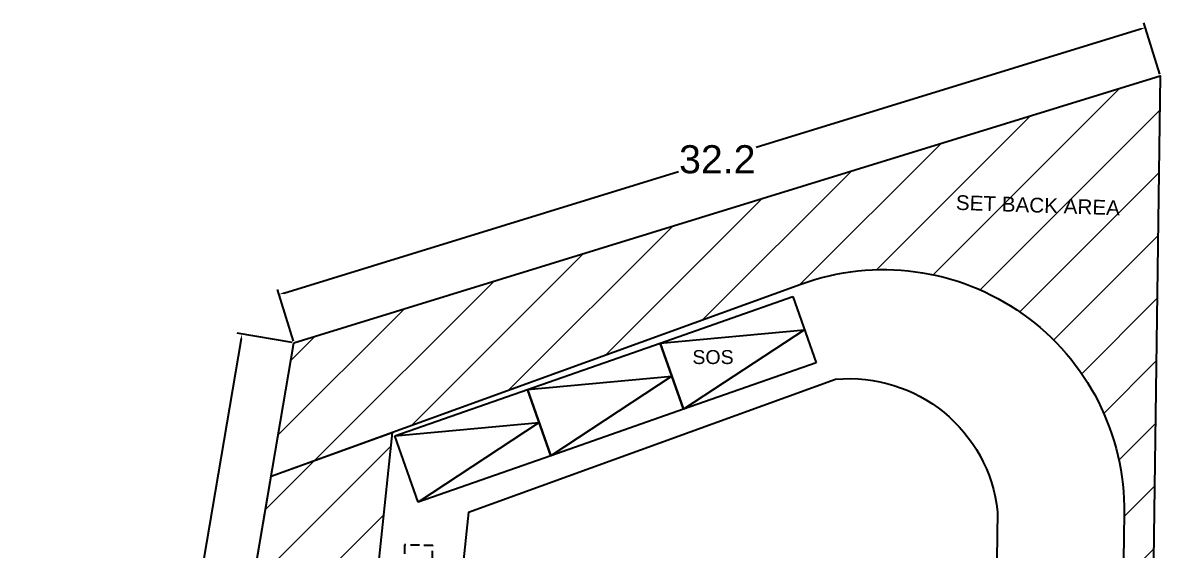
# Model space of a CAD drawing. Header units: metres. Extents: x 15463 to 32022, y 1223 to 33962.
# Drawn here: x 29438.38 to 29478.85, y 4389.2 to 4407.94 of the extents above; entities that cross this region are included whole.
import ezdxf

# ---------------------------------------------------------------- set-up
doc = ezdxf.new("R2010")
doc.units = ezdxf.units.M
doc.header["$LTSCALE"] = 0.1
doc.linetypes.add('HIDDEN2', pattern=[4.7625, 3.175, -1.5875])
doc.layers.add('text', color=7, linetype='Continuous', lineweight=5)
doc.styles.get("Standard").update_dxf_attribs({"font": 'arial.ttf'})
doc.dimstyles.get("Standard").update_dxf_attribs({"dimtxt": 0.1, "dimasz": 0.18, "dimexe": 0.18, "dimexo": 0.0625, "dimgap": 0.09, "dimtad": 0, "dimtih": 1, "dimtoh": 1, "dimdec": 1, "dimzin": 0, "dimdsep": 46, "dimtxsty": 'Standard', "dimcen": 0.09, "dimadec": 0, "dimazin": 0, "dimtfac": 1, "dimtdec": 1, "dimtofl": 0, "dimtmove": 0, "dimatfit": 3, "dimfxl": 1, "dimtolj": 1, "dimtzin": 0, "dimarcsym": 0})
pattern_1 = [(45, (331.8725, 311.119), (-1.100081375, 1.100081375), [])]

# ---------------------------------------------------------------- blocks, each defined once
blk = doc.blocks.new('*D324')
at = {"color": 0, "lineweight": -2, "transparency": 16777216}
for p, q in [((29478.144, 4407.714), (29464.473, 4403.499)), ((29478.827, 4406.108), (29478.263, 4407.939)), ((29447.67, 4398.318), (29461.706, 4402.646)), ((29448.01, 4396.606), (29447.445, 4398.437))]:
    blk.add_line(p, q, dxfattribs=at)
at = {"color": 0, "transparency": 16777216}
for points in [[(29478.135, 4407.743), (29478.153, 4407.685), (29478.316, 4407.767)], [(29447.661, 4398.346), (29447.679, 4398.289), (29447.498, 4398.265)]]:
    blk.add_solid(points, dxfattribs=at)
at = {"layer": 'Defpoints', "color": 0, "transparency": 16777216}
for p in [(29478.316, 4407.767), (29478.846, 4406.048), (29448.028, 4396.546)]:
    blk.add_point(p, dxfattribs=at)
at = {"color": 0, "transparency": 16777216, "insert": (29463.089, 4403.072), "char_height": 1, "attachment_point": 5}
blk.add_mtext('\\A1;32.2', dxfattribs=at)
blk = doc.blocks.new('*D323')
at = {"color": 0, "lineweight": -2, "transparency": 16777216}
for p, q in [((29447.966, 4396.557), (29446.008, 4396.89)), ((29446.155, 4396.682), (29442.375, 4374.464)), ((29438.59, 4352.218), (29442.171, 4373.267)), ((29440.341, 4351.738), (29438.382, 4352.071))]:
    blk.add_line(p, q, dxfattribs=at)
at = {"color": 0, "transparency": 16777216}
for points in [[(29446.126, 4396.687), (29446.185, 4396.677), (29446.185, 4396.86)], [(29438.56, 4352.223), (29438.619, 4352.213), (29438.56, 4352.041)]]:
    blk.add_solid(points, dxfattribs=at)
at = {"layer": 'Defpoints', "color": 0, "transparency": 16777216}
for p in [(29448.028, 4396.546), (29438.56, 4352.041), (29440.402, 4351.727)]:
    blk.add_point(p, dxfattribs=at)
at = {"color": 0, "transparency": 16777216, "insert": (29442.273, 4373.866), "char_height": 1, "attachment_point": 5}
blk.add_mtext('\\A1;45.5', dxfattribs=at)

msp = doc.modelspace()

# ---------------------------------------------------------------- hatches: boundary and pattern name
at = {"layer": 'text'}
h = msp.add_hatch(dxfattribs=at)
h.set_pattern_fill('ANSI31', color=256, scale=0.49)
h.set_pattern_definition(pattern_1)
h.paths.add_polyline_path([(29478.846, 4406.048), (29448.028, 4396.546), (29447.219, 4391.794), (29451.523, 4393.355), (29466.06, 4398.629, -0.525377), (29477.558, 4390.479), (29477.137, 4360.843, -0.426651), (29470.189, 4354.37), (29440.732, 4353.666), (29440.402, 4351.727), (29478.114, 4353.104), (29478.25, 4362.98)])
at = {"layer": 'text', "true_color": 0x58ba48}
h = msp.add_hatch(dxfattribs=at)
h.set_pattern_fill('ANSI31', color=85, scale=0.49)
h.set_pattern_definition(pattern_1)
h.paths.add_polyline_path([(29451.523, 4393.355), (29447.219, 4391.794), (29440.732, 4353.666), (29447.374, 4353.825)])
h.paths.add_polyline_path([(29445.768, 4364.426), (29445.344, 4362.007), (29442.344, 4361.985), (29442.768, 4364.449)], flags=16)
h.paths.add_polyline_path([(29446.688, 4361.897), (29445.853, 4353.94), (29440.855, 4353.806), (29442.219, 4361.689)], flags=16)
h.paths.add_polyline_path([(29445.28, 4371.779), (29447.157, 4371.779), (29447.157, 4372.894), (29445.28, 4372.894)], flags=24)
h.paths.add_polyline_path([(29443.668, 4362.981), (29444.271, 4362.981), (29444.271, 4363.251), (29443.668, 4363.251)], flags=8)
h.paths.add_polyline_path([(29441.751, 4357.274), (29446.301, 4357.274), (29446.301, 4358.022), (29441.751, 4358.022)], flags=8)

# ---------------------------------------------------------------- linework, layer by layer
for p, q in [((29461.06, 4396.538), (29465.779, 4398.192)), ((29465.779, 4398.192), (29466.606, 4395.833)), ((29461.06, 4396.538), (29466.192, 4397.012)), ((29466.192, 4397.012), (29461.887, 4394.179)), ((29456.342, 4394.884), (29461.06, 4396.538)), ((29461.06, 4396.538), (29461.887, 4394.179)), ((29461.887, 4394.179), (29461.06, 4396.538)), ((29466.606, 4395.833), (29461.887, 4394.179)), ((29456.342, 4394.884), (29461.474, 4395.358)), ((29461.474, 4395.358), (29457.169, 4392.525)), ((29451.623, 4393.23), (29456.342, 4394.884)), ((29456.342, 4394.884), (29457.169, 4392.525)), ((29457.169, 4392.525), (29456.342, 4394.884)), ((29461.887, 4394.179), (29457.169, 4392.525)), ((29451.623, 4393.23), (29456.755, 4393.704)), ((29456.755, 4393.704), (29452.45, 4390.871)), ((29452.45, 4390.871), (29451.623, 4393.23)), ((29457.169, 4392.525), (29452.45, 4390.871))]:
    msp.add_line(p, q)
for points in [[(29448.028, 4396.546), (29478.846, 4406.048), (29478.25, 4362.98)], [(29478.25, 4362.98), (29478.114, 4353.104), (29440.402, 4351.727), (29448.028, 4396.546)], [(29454.241, 4390.512), (29467.294, 4395.247)]]:
    msp.add_lwpolyline(points)
at = {"color": 8}
for points in [[(29447.219, 4391.794), (29466.06, 4398.629, -0.525946), (29477.558, 4390.464), (29477.137, 4360.843, -0.426651), (29470.189, 4354.37), (29440.732, 4353.666)], [(29467.294, 4395.247, -0.410228), (29473.059, 4390.532), (29472.637, 4360.907, -0.33266), (29470.276, 4357.973)]]:
    msp.add_lwpolyline(points, format="xyb", dxfattribs=at)
for points in [[(29454.241, 4390.512), (29467.294, 4395.247)], [(29454.241, 4390.512), (29450.777, 4357.507)]]:
    msp.add_lwpolyline(points, dxfattribs=at)
at = {"color": 114, "true_color": 0x139b48}
msp.add_lwpolyline([(29447.219, 4391.794), (29451.523, 4393.355), (29447.374, 4353.825), (29440.732, 4353.666), (29447.219, 4391.794)], dxfattribs=at)
at = {"linetype": 'HIDDEN2'}
msp.add_lwpolyline([(29452.967, 4389.325), (29451.967, 4389.353), (29451.953, 4388.854), (29452.953, 4388.826)], close=True, dxfattribs=at)

# ---------------------------------------------------------------- texts
at = {"layer": 'text'}
msp.add_text('SET BACK AREA', height=0.52591, rotation=358.0926, dxfattribs=at).set_placement((29471.568, 4401.279))
msp.add_text('SOS', height=0.4979, dxfattribs=at).set_placement((29462.202, 4395.789))

# ---------------------------------------------------------------- dimensions: what is measured, and where the dimension line sits
for base, p2, angle, picture, middle in [((29478.316, 4407.767), (29478.846, 4406.048), 17.1367, '*D324', (29463.089, 4403.072)), ((29438.56, 4352.041), (29440.402, 4351.727), 260.3441, '*D323', (29442.273, 4373.866))]:
    dim = msp.add_linear_dim(base=base, p1=(29448.028, 4396.546), p2=p2, angle=angle, dimstyle='Standard', override={"dimtxt": 1})
    dim.commit()
    dim.dimension.update_dxf_attribs({"geometry": picture, "text_midpoint": middle, "dimtype": 161})

doc.saveas('drawing.dxf')
